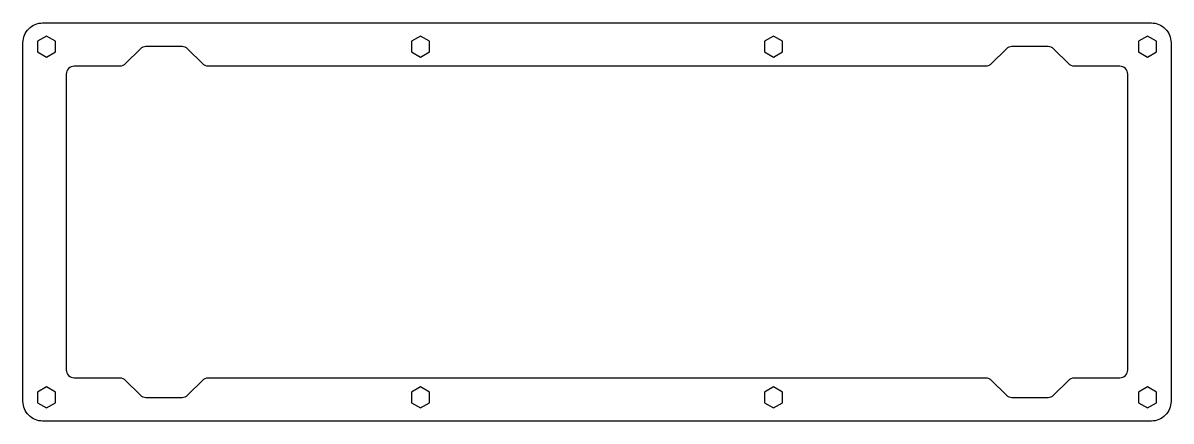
# Model space of a CAD drawing. Header units: millimetres. Extents: x -146 to 146, y -51 to 51.
import ezdxf

# ---------------------------------------------------------------- set-up
doc = ezdxf.new("R2010")
doc.units = ezdxf.units.MM
doc.layers.get('0').update_dxf_attribs({"linetype": 'CONTINUOUS'})

msp = doc.modelspace()

# ---------------------------------------------------------------- linework, layer by layer
for points in [[(-145.82, 45.58, -0.414214), (-140.82, 50.58), (140.82, 50.58, -0.414214), (145.82, 45.58), (145.82, -45.58, -0.414214), (140.82, -50.58), (-140.82, -50.58, -0.414214), (-145.82, -45.58)], [(-100.17, -40.16, -0.198912), (-98.76, -39.58), (98.76, -39.58, -0.198912), (100.17, -40.16), (104, -43.99, 0.198912), (105.41, -44.57), (114.59, -44.57, 0.198912), (116, -43.99), (119.83, -40.16, -0.198912), (121.24, -39.58), (132.83, -39.58, 0.414214), (134.82, -37.58), (134.82, 37.58, 0.414214), (132.83, 39.58), (121.24, 39.58, -0.198912), (119.83, 40.16), (116, 43.99, 0.198912), (114.59, 44.57), (105.41, 44.57, 0.198912), (104, 43.99), (100.17, 40.16, -0.198912), (98.76, 39.58), (-98.76, 39.58, -0.198912), (-100.17, 40.16), (-104, 43.99, 0.198912), (-105.41, 44.57), (-114.59, 44.57, 0.198912), (-116, 43.99), (-119.83, 40.16, -0.198912), (-121.24, 39.58), (-132.83, 39.58, 0.414214), (-134.82, 37.58), (-134.82, -37.58, 0.414214), (-132.83, -39.58), (-121.24, -39.58, -0.198912), (-119.83, -40.16), (-116, -43.99, 0.198912), (-114.59, -44.57), (-105.41, -44.57, 0.198912), (-104, -43.99)]]:
    msp.add_lwpolyline(points, format="xyb", close=True)
for points in [[(-137.52, 43.24), (-137.52, 45.91), (-139.82, 47.24), (-142.13, 45.91), (-142.13, 43.24), (-139.82, 41.91)], [(-42.52, 45.91), (-44.83, 47.24), (-47.13, 45.91), (-47.13, 43.24), (-44.83, 41.91), (-42.52, 43.24)], [(44.83, 41.91), (47.13, 43.24), (47.13, 45.91), (44.83, 47.24), (42.52, 45.91), (42.52, 43.24)], [(139.82, 41.91), (142.13, 43.24), (142.13, 45.91), (139.82, 47.24), (137.52, 45.91), (137.52, 43.24)], [(-137.52, -45.91), (-137.52, -43.24), (-139.82, -41.91), (-142.13, -43.24), (-142.13, -45.91), (-139.82, -47.24)], [(-47.13, -45.91), (-44.83, -47.24), (-42.52, -45.91), (-42.52, -43.24), (-44.83, -41.91), (-47.13, -43.24)], [(44.83, -41.91), (42.52, -43.24), (42.52, -45.91), (44.83, -47.24), (47.13, -45.91), (47.13, -43.24)], [(139.82, -41.91), (137.52, -43.24), (137.52, -45.91), (139.82, -47.24), (142.13, -45.91), (142.13, -43.24)]]:
    msp.add_lwpolyline(points, close=True)

doc.saveas('drawing.dxf')
